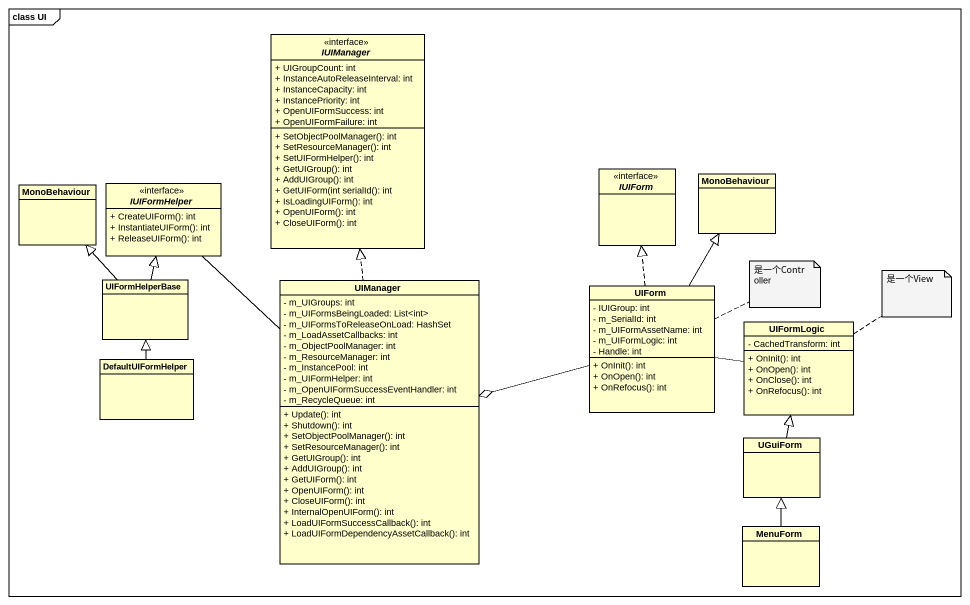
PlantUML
@startuml
mainframe class UI
hide circle
hide empty members
skinparam classAttributeIconSize 0
interface IUIManager {
  + UIGroupCount: int
  + InstanceAutoReleaseInterval: int
  + InstanceCapacity: int
  + InstancePriority: int
  + OpenUIFormSuccess: int
  + OpenUIFormFailure: int
  + SetObjectPoolManager(): int
  + SetResourceManager(): int
  + SetUIFormHelper(): int
  + GetUIGroup(): int
  + AddUIGroup(): int
  + GetUIForm(int serialId(): int
  + IsLoadingUIForm(): int
  + OpenUIForm(): int
  + CloseUIForm(): int
}
class MonoBehaviour
interface IUIFormHelper {
  + CreateUIForm(): int
  + InstantiateUIForm(): int
  + ReleaseUIForm(): int
}
interface IUIForm
class "MonoBehaviour" as MonoBehaviour_2
class UIFormHelperBase
class UIManager {
  - m_UIGroups: int
  - m_UIFormsBeingLoaded: List<int>
  - m_UIFormsToReleaseOnLoad: HashSet
  - m_LoadAssetCallbacks: int
  - m_ObjectPoolManager: int
  - m_ResourceManager: int
  - m_InstancePool: int
  - m_UIFormHelper: int
  - m_OpenUIFormSuccessEventHandler: int
  - m_RecycleQueue: int
  + Update(): int
  + Shutdown(): int
  + SetObjectPoolManager(): int
  + SetResourceManager(): int
  + GetUIGroup(): int
  + AddUIGroup(): int
  + GetUIForm(): int
  + OpenUIForm(): int
  + CloseUIForm(): int
  + InternalOpenUIForm(): int
  + LoadUIFormSuccessCallback(): int
  + LoadUIFormDependencyAssetCallback(): int
}
class UIForm {
  - IUIGroup: int
  - m_SerialId: int
  - m_UIFormAssetName: int
  - m_UIFormLogic: int
  - Handle: int
  + OnInit(): int
  + OnOpen(): int
  + OnRefocus(): int
}
class UIFormLogic {
  - CachedTransform: int
  + OnInit(): int
  + OnOpen(): int
  + OnClose(): int
  + OnRefocus(): int
}
class DefaultUIFormHelper
class UGuiForm
class MenuForm
IUIFormHelper -- UIManager
UIFormHelperBase -up-|> MonoBehaviour
UIFormHelperBase -up-|> IUIFormHelper
UIManager .up.|> IUIManager
UIForm .up.|> IUIForm
UIForm -up-|> MonoBehaviour_2
UIForm -left-o UIManager
UIForm -right- UIFormLogic
DefaultUIFormHelper -up-|> UIFormHelperBase
UGuiForm -up-|> UIFormLogic
MenuForm -up-|> UGuiForm
note right of UIForm : 是一个Controller
note top of UIFormLogic : 是一个View
@enduml
